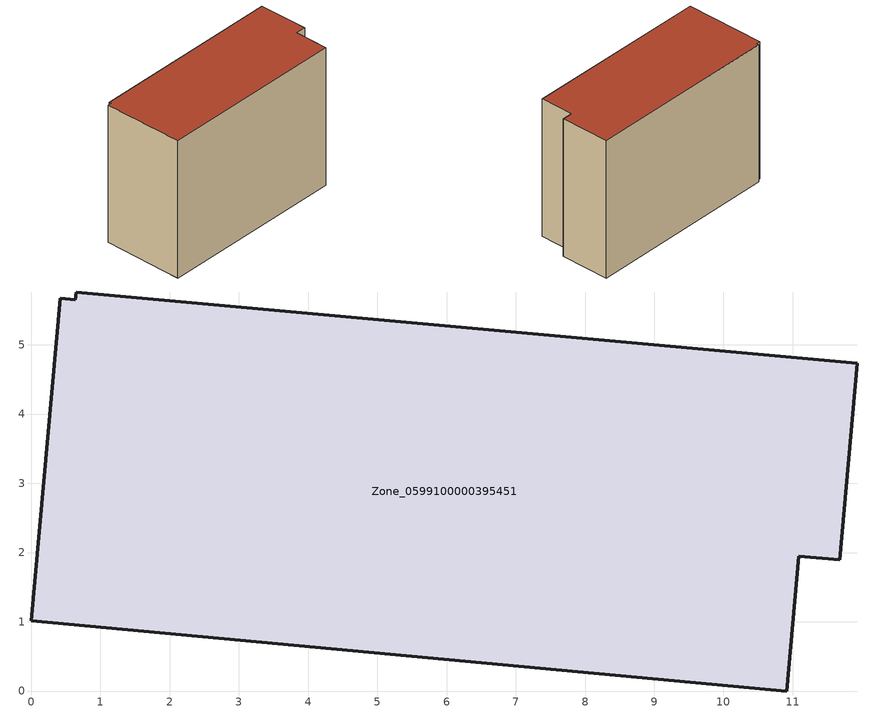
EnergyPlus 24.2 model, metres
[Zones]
Zone_0599100000395451
 floor ground (C_G): 0.64,5.65 0.65,5.76 11.93,4.73 11.68,1.89 11.09,1.95 10.91,0 0,1.02 0.42,5.67 z0
 wall outside (C_F): 0.42,5.67 0,1.02 10.91,0 11.09,1.95 11.68,1.89 11.93,4.73 0.65,5.76 0.64,5.65 0.42,5.67 z0:8.3
 roof outside (C_R): 0.64,5.65 0.42,5.67 0,1.02 10.91,0 11.09,1.95 11.68,1.89 11.93,4.73 0.65,5.76 z8.3
[BUILDING]
Pand.0599100000395451: North Axis=0; Terrain=City; Loads Convergence Tolerance Value=0.04; Temperature Convergence Tolerance Value=0.4; Solar Distribution=FullExterior; Maximum Number of Warmup Days=25; Minimum Number of Warmup Days=1
[Site:Location]
Rotterdam.The.Hague.AP_ZH_NLD Design_Conditions: Latitude=51.96; Longitude=4.45; Time Zone=1; Elevation=-4.5
[SITE:GROUNDTEMPERATURE:BUILDINGSURFACE]
18, 18, 18, 18, 18, 18, 18, 18, 18, 18, 18, 18
[MATERIAL] Thermal Absorptance=0.9; Solar Absorptance=0.7; Visible Absorptance=0.7
Name | Roughness | Thickness | Conductivity | Density | Specific Heat
G.TI.1992-2005 | MediumSmooth | 0.15 | 0.06 | 540 | 1210
F.TI.1992-2005 | Rough | 0.3 | 0.12 | 1920 | 840
R.TI.1992-2005 | MediumRough | 0.2 | 0.08 | 1500 | 1000
[CONSTRUCTION]
C_G: G.TI.1992-2005
C_F: F.TI.1992-2005
C_R: R.TI.1992-2005
[ZONE]
Zone_0599100000395451: Type=1; Multiplier=1; Ceiling Height=Autocalculate; Volume=Autocalculate; Floor Area=autocalculate; Part of Total Floor Area=Yes
[ZONEINFILTRATION:DESIGNFLOWRATE]
Infil_Zone_0599100000395451: Zone or ZoneList or Space or SpaceList=Zone_0599100000395451; Schedule=AlwaysOn; Design Flow Rate Calculation Method=Flow/Area; Flow Rate per Floor Area=0.0015; Constant Term Coefficient=1; Temperature Term Coefficient=0; Velocity Term Coefficient=0; Velocity Squared Term Coefficient=0
[HVACTEMPLATE:ZONE:IDEALLOADSAIRSYSTEM]
Zone_0599100000395451: Maximum Heating Supply Air Temperature=50; Minimum Cooling Supply Air Temperature=13; Maximum Heating Supply Air Humidity Ratio=0.0156; Minimum Cooling Supply Air Humidity Ratio=0.0077; Heating Limit=NoLimit; Cooling Limit=NoLimit; Dehumidification Control Type=ConstantSensibleHeatRatio; Cooling Sensible Heat Ratio=0.7; Dehumidification Setpoint=60; Humidification Control Type=None; Humidification Setpoint=30; Outdoor Air Method=None; Outdoor Air Flow Rate per Person=0.00944; Outdoor Air Flow Rate per Zone Floor Area=0; Outdoor Air Flow Rate per Zone=0; Demand Controlled Ventilation Type=None; Outdoor Air Economizer Type=NoEconomizer; Heat Recovery Type=None; Sensible Heat Recovery Effectiveness=0.7; Latent Heat Recovery Effectiveness=0.65
[ZONECONTROL:THERMOSTAT]
ThermostatControl_Zone_0599100000395451: Zone or ZoneList=Zone_0599100000395451; Control Type Schedule=DualSetpointControlType; Control 1=Thermostat_Zone_0599100000395451; Temperature Difference Between Cutout And Setpoint=0
[THERMOSTATSETPOINT:DUALSETPOINT]
Thermostat_Zone_0599100000395451: Heating Setpoint Temperature Schedule=HeatingSetpoint_Zone_0599100000395451; Cooling Setpoint Temperature Schedule=CoolingSetpoint_Zone_0599100000395451
[SCHEDULE:COMPACT]
HeatingSetpoint_Zone_0599100000395451: Through: 12/31, For: AllDays, Until: 24:00, 21
CoolingSetpoint_Zone_0599100000395451: Through: 12/31, For: AllDays, Until: 24:00, 24
DualSetpointControlType: Through: 12/31, For: AllDays, Until: 24:00, 4
AlwaysOn: Through: 12/31, For: AllDays, Until: 24:00, 1
